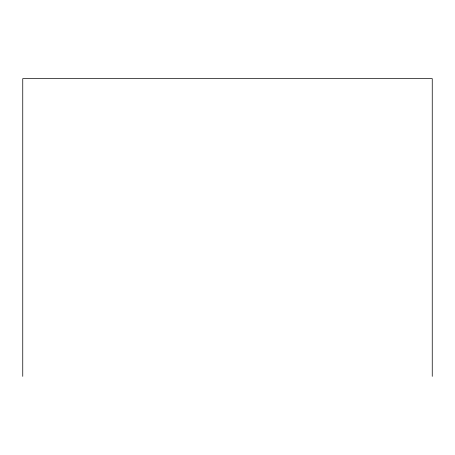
<?xml version="1.0" encoding="UTF-8"?>
<svg xmlns="http://www.w3.org/2000/svg" width="455" height="455" viewBox="0 0 455 455"><rect width="100%" height="100%" fill="white"/><g stroke="black" fill="none" stroke-linecap="round" stroke-linejoin="round"><path stroke-width="0.68" d="M432.25 376.365L432.25 78.635L22.75 78.635L22.75 376.365"/></g></svg>
